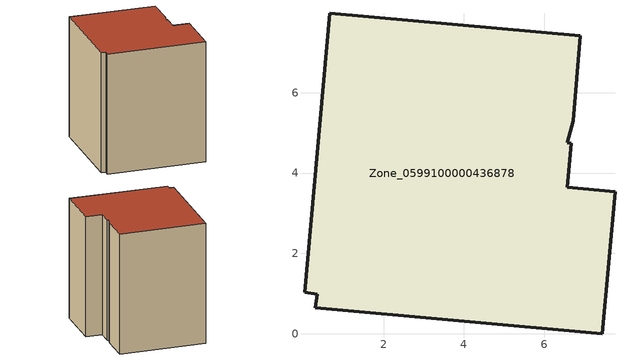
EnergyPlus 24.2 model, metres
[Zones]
Zone_0599100000436878
 floor ground (C_G): 0.03,1.03 0.66,7.98 6.89,7.41 6.71,5.3 6.56,4.75 6.67,4.75 6.58,3.64 7.76,3.54 7.45,0 0.3,0.65 0.35,0.98 z0
 wall outside (C_F): 6.56,4.75 6.71,5.3 6.89,7.41 0.66,7.98 0.03,1.03 0.35,0.98 0.3,0.65 7.45,0 7.76,3.54 6.58,3.64 6.67,4.75 6.56,4.75 z0:8.93
 roof outside (C_R): 0.35,0.98 0.3,0.65 7.45,0 7.76,3.54 6.58,3.64 6.67,4.75 6.56,4.75 6.71,5.3 6.89,7.41 0.66,7.98 0.03,1.03 z8.93
[BUILDING]
Pand.0599100000436878: North Axis=0; Terrain=City; Loads Convergence Tolerance Value=0.04; Temperature Convergence Tolerance Value=0.4; Solar Distribution=FullExterior; Maximum Number of Warmup Days=25; Minimum Number of Warmup Days=1
[Site:Location]
Rotterdam.The.Hague.AP_ZH_NLD Design_Conditions: Latitude=51.96; Longitude=4.45; Time Zone=1; Elevation=-4.5
[SITE:GROUNDTEMPERATURE:BUILDINGSURFACE]
18, 18, 18, 18, 18, 18, 18, 18, 18, 18, 18, 18
[MATERIAL] Thermal Absorptance=0.9; Solar Absorptance=0.7; Visible Absorptance=0.7
Name | Roughness | Thickness | Conductivity | Density | Specific Heat
G.TC.2006-2014 | MediumSmooth | 0.15 | 0.06 | 540 | 1210
F.TC.2006-2014 | Rough | 0.3 | 0.12 | 1920 | 840
R.TC.2006-2014 | MediumRough | 0.2 | 0.08 | 1500 | 1000
[CONSTRUCTION]
C_G: G.TC.2006-2014
C_F: F.TC.2006-2014
C_R: R.TC.2006-2014
[ZONE]
Zone_0599100000436878: Type=1; Multiplier=1; Ceiling Height=Autocalculate; Volume=Autocalculate; Floor Area=autocalculate; Part of Total Floor Area=Yes
[ZONEINFILTRATION:DESIGNFLOWRATE]
Infil_Zone_0599100000436878: Zone or ZoneList or Space or SpaceList=Zone_0599100000436878; Schedule=AlwaysOn; Design Flow Rate Calculation Method=Flow/Area; Flow Rate per Floor Area=0.0015; Constant Term Coefficient=1; Temperature Term Coefficient=0; Velocity Term Coefficient=0; Velocity Squared Term Coefficient=0
[HVACTEMPLATE:ZONE:IDEALLOADSAIRSYSTEM]
Zone_0599100000436878: Maximum Heating Supply Air Temperature=50; Minimum Cooling Supply Air Temperature=13; Maximum Heating Supply Air Humidity Ratio=0.0156; Minimum Cooling Supply Air Humidity Ratio=0.0077; Heating Limit=NoLimit; Cooling Limit=NoLimit; Dehumidification Control Type=ConstantSensibleHeatRatio; Cooling Sensible Heat Ratio=0.7; Dehumidification Setpoint=60; Humidification Control Type=None; Humidification Setpoint=30; Outdoor Air Method=None; Outdoor Air Flow Rate per Person=0.00944; Outdoor Air Flow Rate per Zone Floor Area=0; Outdoor Air Flow Rate per Zone=0; Demand Controlled Ventilation Type=None; Outdoor Air Economizer Type=NoEconomizer; Heat Recovery Type=None; Sensible Heat Recovery Effectiveness=0.7; Latent Heat Recovery Effectiveness=0.65
[ZONECONTROL:THERMOSTAT]
ThermostatControl_Zone_0599100000436878: Zone or ZoneList=Zone_0599100000436878; Control Type Schedule=DualSetpointControlType; Control 1=Thermostat_Zone_0599100000436878; Temperature Difference Between Cutout And Setpoint=0
[THERMOSTATSETPOINT:DUALSETPOINT]
Thermostat_Zone_0599100000436878: Heating Setpoint Temperature Schedule=HeatingSetpoint_Zone_0599100000436878; Cooling Setpoint Temperature Schedule=CoolingSetpoint_Zone_0599100000436878
[SCHEDULE:COMPACT]
HeatingSetpoint_Zone_0599100000436878: Through: 12/31, For: AllDays, Until: 24:00, 21
CoolingSetpoint_Zone_0599100000436878: Through: 12/31, For: AllDays, Until: 24:00, 24
DualSetpointControlType: Through: 12/31, For: AllDays, Until: 24:00, 4
AlwaysOn: Through: 12/31, For: AllDays, Until: 24:00, 1
